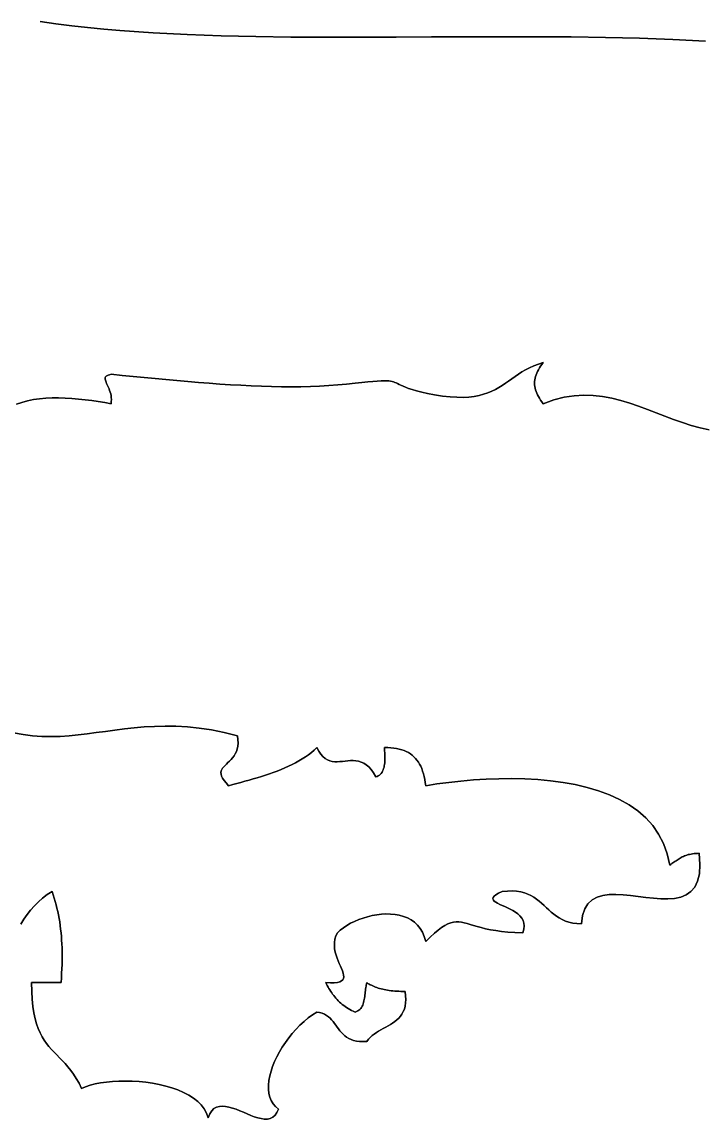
# Model space of a CAD drawing. Extents: x 0 to 1.82, y -2.75 to 0.29.
# Drawn here: x 0.9635 to 1.1929, y -1.9631 to -1.5934 of the extents above; entities that cross this region are included whole.
import ezdxf

# ---------------------------------------------------------------- set-up
doc = ezdxf.new("R2010")
doc.units = 0
doc.layers.get('0').update_dxf_attribs({"linetype": 'CONTINUOUS'})

msp = doc.modelspace()

# ---------------------------------------------------------------- linework, layer by layer
at = {"color": 7}
for points in [[(0.99648, -1.59623), (0.99105, -1.5958), (0.98564, -1.59527), (0.98026, -1.59466), (0.97492, -1.59398), (0.96962, -1.59327)], [(0.96962, -1.59327), (0.97492, -1.59398), (0.98026, -1.59466), (0.98564, -1.59527), (0.99105, -1.5958), (0.99648, -1.59623)], [(1.19373, -1.5998), (1.18269, -1.59924), (1.17146, -1.59883), (1.16006, -1.59856), (1.14853, -1.5984), (1.13688, -1.59834), (1.12514, -1.59834), (1.11333, -1.59838), (1.10147, -1.59844), (1.08959, -1.59851), (1.0777, -1.59855), (1.06585, -1.59854), (1.05403, -1.59846), (1.04229, -1.59829), (1.03064, -1.59801), (1.01911, -1.59758), (1.00772, -1.597), (0.99648, -1.59623)], [(0.99648, -1.59623), (1.00772, -1.597), (1.01911, -1.59758), (1.03064, -1.59801), (1.04229, -1.59829), (1.05403, -1.59846), (1.06585, -1.59854), (1.0777, -1.59855), (1.08959, -1.59851), (1.10147, -1.59844), (1.11333, -1.59838), (1.12514, -1.59834), (1.13688, -1.59834), (1.14853, -1.5984), (1.16006, -1.59856), (1.17146, -1.59883), (1.18269, -1.59924), (1.19373, -1.5998)], [(1.10246, -1.71905), (1.10519, -1.71947), (1.1077, -1.71974), (1.11001, -1.71988), (1.11212, -1.71989), (1.11406, -1.71979), (1.11585, -1.71957), (1.11749, -1.71926), (1.11901, -1.71886), (1.12041, -1.71839), (1.12172, -1.71784), (1.12296, -1.71723), (1.12413, -1.71657), (1.12525, -1.71587), (1.12635, -1.71514), (1.12743, -1.71439), (1.12851, -1.71362), (1.1296, -1.71285), (1.13074, -1.71208), (1.13192, -1.71133), (1.13316, -1.71061), (1.13449, -1.70992), (1.13591, -1.70927), (1.13744, -1.70868), (1.13911, -1.70815)], [(1.13911, -1.70815), (1.13744, -1.70868), (1.13591, -1.70927), (1.13449, -1.70992), (1.13316, -1.71061), (1.13192, -1.71133), (1.13074, -1.71208), (1.1296, -1.71285), (1.12851, -1.71362), (1.12743, -1.71439), (1.12635, -1.71514), (1.12525, -1.71587), (1.12413, -1.71657), (1.12296, -1.71723), (1.12172, -1.71784), (1.12041, -1.71839), (1.11901, -1.71886), (1.11749, -1.71926), (1.11585, -1.71957), (1.11406, -1.71979), (1.11212, -1.71989), (1.11001, -1.71988), (1.1077, -1.71974), (1.10519, -1.71947), (1.10246, -1.71905)], [(1.13911, -1.70815), (1.13863, -1.70877), (1.1382, -1.70937), (1.13781, -1.70997), (1.13746, -1.71056), (1.13715, -1.71114), (1.13688, -1.71171), (1.13665, -1.71228), (1.13647, -1.71285), (1.13632, -1.71341), (1.13622, -1.71397), (1.13616, -1.71453), (1.13614, -1.71509), (1.13616, -1.71564), (1.13622, -1.7162), (1.13632, -1.71676), (1.13647, -1.71732), (1.13665, -1.71789), (1.13688, -1.71846), (1.13715, -1.71903), (1.13746, -1.71962), (1.13781, -1.7202), (1.1382, -1.7208), (1.13863, -1.7214), (1.13911, -1.72202)], [(1.13911, -1.72202), (1.13863, -1.7214), (1.1382, -1.7208), (1.13781, -1.7202), (1.13746, -1.71962), (1.13715, -1.71903), (1.13688, -1.71846), (1.13665, -1.71789), (1.13647, -1.71732), (1.13632, -1.71676), (1.13622, -1.7162), (1.13616, -1.71564), (1.13614, -1.71509), (1.13616, -1.71453), (1.13622, -1.71397), (1.13632, -1.71341), (1.13647, -1.71285), (1.13665, -1.71228), (1.13688, -1.71171), (1.13715, -1.71114), (1.13746, -1.71056), (1.13781, -1.70997), (1.1382, -1.70937), (1.13863, -1.70877), (1.13911, -1.70815)], [(0.99351, -1.72202), (0.9936, -1.72129), (0.99363, -1.72059), (0.99359, -1.71993), (0.99351, -1.71929), (0.99339, -1.71868), (0.99323, -1.7181), (0.99305, -1.71755), (0.99285, -1.71703), (0.99264, -1.71653), (0.99243, -1.71607), (0.99222, -1.71562), (0.99203, -1.71521), (0.99185, -1.71482), (0.99171, -1.71446), (0.9916, -1.71412), (0.99153, -1.7138), (0.99152, -1.71351), (0.99156, -1.71324), (0.99168, -1.713), (0.99186, -1.71278), (0.99213, -1.71258), (0.99249, -1.7124), (0.99295, -1.71225), (0.99351, -1.71211)], [(0.99351, -1.71211), (0.99295, -1.71225), (0.99249, -1.7124), (0.99213, -1.71258), (0.99186, -1.71278), (0.99168, -1.713), (0.99156, -1.71324), (0.99152, -1.71351), (0.99153, -1.7138), (0.9916, -1.71412), (0.99171, -1.71446), (0.99185, -1.71482), (0.99203, -1.71521), (0.99222, -1.71562), (0.99243, -1.71607), (0.99264, -1.71653), (0.99285, -1.71703), (0.99305, -1.71755), (0.99323, -1.7181), (0.99339, -1.71868), (0.99351, -1.71929), (0.99359, -1.71993), (0.99363, -1.72059), (0.9936, -1.72129), (0.99351, -1.72202)], [(0.99351, -1.71211), (0.99723, -1.71249), (1.00094, -1.71285), (1.00464, -1.71322), (1.00834, -1.71357), (1.01202, -1.71392), (1.01569, -1.71425), (1.01934, -1.71457), (1.02297, -1.71487), (1.02657, -1.71514), (1.03015, -1.7154), (1.0337, -1.71563), (1.03722, -1.71583), (1.0407, -1.716), (1.04414, -1.71613), (1.04753, -1.71623), (1.05089, -1.7163), (1.05419, -1.71632), (1.05744, -1.71629), (1.06064, -1.71622), (1.06378, -1.7161), (1.06687, -1.71593), (1.06988, -1.71571), (1.07284, -1.71543), (1.07572, -1.71509)], [(1.07572, -1.71509), (1.07284, -1.71543), (1.06988, -1.71571), (1.06687, -1.71593), (1.06378, -1.7161), (1.06064, -1.71622), (1.05744, -1.71629), (1.05419, -1.71632), (1.05089, -1.7163), (1.04753, -1.71623), (1.04414, -1.71613), (1.0407, -1.716), (1.03722, -1.71583), (1.0337, -1.71563), (1.03015, -1.7154), (1.02657, -1.71514), (1.02297, -1.71487), (1.01934, -1.71457), (1.01569, -1.71425), (1.01202, -1.71392), (1.00834, -1.71357), (1.00464, -1.71322), (1.00094, -1.71285), (0.99723, -1.71249), (0.99351, -1.71211)], [(1.07572, -1.71509), (1.07803, -1.71486), (1.08003, -1.71467), (1.08174, -1.71452), (1.0832, -1.71442), (1.08444, -1.71435), (1.08547, -1.71431), (1.08633, -1.71431), (1.08705, -1.71435), (1.08766, -1.71442), (1.08819, -1.71453), (1.08865, -1.71467), (1.08909, -1.71484), (1.08953, -1.71504), (1.09, -1.71527), (1.09052, -1.71553), (1.09113, -1.71582), (1.09185, -1.71614), (1.09271, -1.71648), (1.09375, -1.71685), (1.09498, -1.71724), (1.09644, -1.71766), (1.09815, -1.7181), (1.10015, -1.71856), (1.10246, -1.71905)], [(1.10246, -1.71905), (1.10015, -1.71856), (1.09815, -1.7181), (1.09644, -1.71766), (1.09498, -1.71724), (1.09375, -1.71685), (1.09271, -1.71648), (1.09185, -1.71614), (1.09113, -1.71582), (1.09052, -1.71553), (1.09, -1.71527), (1.08953, -1.71504), (1.08909, -1.71484), (1.08865, -1.71467), (1.08819, -1.71453), (1.08766, -1.71442), (1.08705, -1.71435), (1.08633, -1.71431), (1.08547, -1.71431), (1.08444, -1.71435), (1.0832, -1.71442), (1.08174, -1.71452), (1.08003, -1.71467), (1.07803, -1.71486), (1.07572, -1.71509)], [(1.13911, -1.72202), (1.14265, -1.72074), (1.14609, -1.71987), (1.14945, -1.71935), (1.15273, -1.71916), (1.15594, -1.71926), (1.15909, -1.71962), (1.16218, -1.7202), (1.16523, -1.72095), (1.16824, -1.72186), (1.17121, -1.72288), (1.17417, -1.72398), (1.17712, -1.72511), (1.18006, -1.72626), (1.183, -1.72737), (1.18595, -1.72841), (1.18892, -1.72936), (1.19192, -1.73016), (1.19496, -1.73079)], [(1.19496, -1.73079), (1.19192, -1.73016), (1.18892, -1.72936), (1.18595, -1.72841), (1.183, -1.72737), (1.18006, -1.72626), (1.17712, -1.72511), (1.17417, -1.72398), (1.17121, -1.72288), (1.16824, -1.72186), (1.16523, -1.72095), (1.16218, -1.7202), (1.15909, -1.71962), (1.15594, -1.71926), (1.15273, -1.71916), (1.14945, -1.71935), (1.14609, -1.71987), (1.14265, -1.72074), (1.13911, -1.72202)], [(0.9617, -1.7222), (0.96351, -1.72157), (0.96541, -1.72105), (0.96739, -1.72066), (0.96943, -1.72037), (0.97153, -1.72018), (0.97368, -1.72009), (0.97587, -1.72007), (0.97808, -1.72014), (0.98031, -1.72027), (0.98255, -1.72046), (0.98479, -1.7207), (0.98701, -1.72099), (0.98921, -1.72131), (0.99138, -1.72165), (0.99351, -1.72202)], [(0.99351, -1.72202), (0.99138, -1.72165), (0.98921, -1.72131), (0.98701, -1.72099), (0.98479, -1.7207), (0.98255, -1.72046), (0.98031, -1.72027), (0.97808, -1.72014), (0.97587, -1.72007), (0.97368, -1.72009), (0.97153, -1.72018), (0.96943, -1.72037), (0.96739, -1.72066), (0.96541, -1.72105), (0.96351, -1.72157), (0.9617, -1.7222)], [(1.0361, -1.83394), (1.03162, -1.83284), (1.02732, -1.83199), (1.02319, -1.83137), (1.01921, -1.83097), (1.01539, -1.83075), (1.0117, -1.83069), (1.00813, -1.83077), (1.00466, -1.83097), (1.0013, -1.83126), (0.99802, -1.83162), (0.99481, -1.83202), (0.99166, -1.83245), (0.98855, -1.83288), (0.98548, -1.83329), (0.98243, -1.83365), (0.97939, -1.83394), (0.97635, -1.83414), (0.97329, -1.83422), (0.9702, -1.83416), (0.96707, -1.83394), (0.96389, -1.83353), (0.96064, -1.83292)], [(0.96064, -1.83292), (0.96389, -1.83353), (0.96707, -1.83394), (0.9702, -1.83416), (0.97329, -1.83422), (0.97635, -1.83414), (0.97939, -1.83394), (0.98243, -1.83365), (0.98548, -1.83329), (0.98855, -1.83288), (0.99166, -1.83245), (0.99481, -1.83202), (0.99802, -1.83162), (1.0013, -1.83126), (1.00466, -1.83097), (1.00813, -1.83077), (1.0117, -1.83069), (1.01539, -1.83075), (1.01921, -1.83097), (1.02319, -1.83137), (1.02732, -1.83199), (1.03162, -1.83284), (1.0361, -1.83394)], [(1.03313, -1.85078), (1.03225, -1.84984), (1.03156, -1.84899), (1.03106, -1.84823), (1.03074, -1.84753), (1.03056, -1.84691), (1.03053, -1.84634), (1.03062, -1.84581), (1.03082, -1.84531), (1.03111, -1.84484), (1.03148, -1.84438), (1.03191, -1.84393), (1.03239, -1.84347), (1.0329, -1.843), (1.03342, -1.8425), (1.03394, -1.84197), (1.03445, -1.84139), (1.03493, -1.84075), (1.03536, -1.84005), (1.03573, -1.83928), (1.03602, -1.83842), (1.03622, -1.83747), (1.03631, -1.83641), (1.03627, -1.83524), (1.0361, -1.83394)], [(1.0361, -1.83394), (1.03627, -1.83524), (1.03631, -1.83641), (1.03622, -1.83747), (1.03602, -1.83842), (1.03573, -1.83928), (1.03536, -1.84005), (1.03493, -1.84075), (1.03445, -1.84139), (1.03394, -1.84197), (1.03342, -1.8425), (1.0329, -1.843), (1.03239, -1.84347), (1.03191, -1.84393), (1.03148, -1.84438), (1.03111, -1.84484), (1.03082, -1.84531), (1.03062, -1.84581), (1.03053, -1.84634), (1.03056, -1.84691), (1.03074, -1.84753), (1.03106, -1.84823), (1.03156, -1.84899), (1.03225, -1.84984), (1.03313, -1.85078)], [(1.06284, -1.8379), (1.06195, -1.83875), (1.06101, -1.83955), (1.06002, -1.84032), (1.05899, -1.84106), (1.05792, -1.84175), (1.05681, -1.84242), (1.05566, -1.84305), (1.05448, -1.84366), (1.05327, -1.84424), (1.05203, -1.84479), (1.05076, -1.84532), (1.04947, -1.84582), (1.04816, -1.84631), (1.04684, -1.84678), (1.04549, -1.84722), (1.04414, -1.84766), (1.04277, -1.84808), (1.04139, -1.84849), (1.04002, -1.84888), (1.03863, -1.84927), (1.03725, -1.84965), (1.03587, -1.85003), (1.0345, -1.8504), (1.03313, -1.85078)], [(1.03313, -1.85078), (1.0345, -1.8504), (1.03587, -1.85003), (1.03725, -1.84965), (1.03863, -1.84927), (1.04002, -1.84888), (1.04139, -1.84849), (1.04277, -1.84808), (1.04414, -1.84766), (1.04549, -1.84722), (1.04684, -1.84678), (1.04816, -1.84631), (1.04947, -1.84582), (1.05076, -1.84532), (1.05203, -1.84479), (1.05327, -1.84424), (1.05448, -1.84366), (1.05566, -1.84305), (1.05681, -1.84242), (1.05792, -1.84175), (1.05899, -1.84106), (1.06002, -1.84032), (1.06101, -1.83955), (1.06195, -1.83875), (1.06284, -1.8379)], [(1.08265, -1.84781), (1.0819, -1.84645), (1.08111, -1.84532), (1.0803, -1.84441), (1.07947, -1.8437), (1.07861, -1.84316), (1.07775, -1.84278), (1.07687, -1.84252), (1.07598, -1.84238), (1.07508, -1.84232), (1.07418, -1.84233), (1.07328, -1.84239), (1.07238, -1.84248), (1.07148, -1.84257), (1.0706, -1.84265), (1.06972, -1.84269), (1.06886, -1.84267), (1.06802, -1.84257), (1.06719, -1.84237), (1.06639, -1.84205), (1.06562, -1.84159), (1.06487, -1.84097), (1.06416, -1.84016), (1.06348, -1.83914), (1.06284, -1.8379)], [(1.06284, -1.8379), (1.06348, -1.83914), (1.06416, -1.84016), (1.06487, -1.84097), (1.06562, -1.84159), (1.06639, -1.84205), (1.06719, -1.84237), (1.06802, -1.84257), (1.06886, -1.84267), (1.06972, -1.84269), (1.0706, -1.84265), (1.07148, -1.84257), (1.07238, -1.84248), (1.07328, -1.84239), (1.07418, -1.84233), (1.07508, -1.84232), (1.07598, -1.84238), (1.07687, -1.84252), (1.07775, -1.84278), (1.07861, -1.84316), (1.07947, -1.8437), (1.0803, -1.84441), (1.08111, -1.84532), (1.0819, -1.84645), (1.08265, -1.84781)], [(1.08562, -1.8379), (1.08563, -1.83829), (1.08564, -1.8387), (1.08566, -1.83914), (1.08568, -1.8396), (1.0857, -1.84007), (1.08572, -1.84056), (1.08573, -1.84106), (1.08573, -1.84157), (1.08573, -1.84208), (1.08571, -1.84259), (1.08568, -1.8431), (1.08562, -1.8436), (1.08555, -1.84409), (1.08546, -1.84456), (1.08533, -1.84502), (1.08518, -1.84546), (1.085, -1.84587), (1.08479, -1.84626), (1.08454, -1.84661), (1.08425, -1.84693), (1.08392, -1.84722), (1.08354, -1.84746), (1.08312, -1.84766), (1.08265, -1.84781)], [(1.08265, -1.84781), (1.08312, -1.84766), (1.08354, -1.84746), (1.08392, -1.84722), (1.08425, -1.84693), (1.08454, -1.84661), (1.08479, -1.84626), (1.085, -1.84587), (1.08518, -1.84546), (1.08533, -1.84502), (1.08546, -1.84456), (1.08555, -1.84409), (1.08562, -1.8436), (1.08568, -1.8431), (1.08571, -1.84259), (1.08573, -1.84208), (1.08573, -1.84157), (1.08573, -1.84106), (1.08572, -1.84056), (1.0857, -1.84007), (1.08568, -1.8396), (1.08566, -1.83914), (1.08564, -1.8387), (1.08563, -1.83829), (1.08562, -1.8379)], [(1.09949, -1.85078), (1.09935, -1.84969), (1.09918, -1.84865), (1.09898, -1.84766), (1.09874, -1.84673), (1.09847, -1.84584), (1.09816, -1.845), (1.09782, -1.84422), (1.09744, -1.84348), (1.09702, -1.84279), (1.09656, -1.84214), (1.09607, -1.84155), (1.09553, -1.841), (1.09495, -1.84049), (1.09433, -1.84004), (1.09367, -1.83962), (1.09296, -1.83926), (1.09221, -1.83894), (1.09141, -1.83866), (1.09057, -1.83843), (1.08968, -1.83824), (1.08874, -1.83809), (1.08775, -1.83798), (1.08671, -1.83792), (1.08562, -1.8379)], [(1.08562, -1.8379), (1.08671, -1.83792), (1.08775, -1.83798), (1.08874, -1.83809), (1.08968, -1.83824), (1.09057, -1.83843), (1.09141, -1.83866), (1.09221, -1.83894), (1.09296, -1.83926), (1.09367, -1.83962), (1.09433, -1.84004), (1.09495, -1.84049), (1.09553, -1.841), (1.09607, -1.84155), (1.09656, -1.84214), (1.09702, -1.84279), (1.09744, -1.84348), (1.09782, -1.84422), (1.09816, -1.845), (1.09847, -1.84584), (1.09874, -1.84673), (1.09898, -1.84766), (1.09918, -1.84865), (1.09935, -1.84969), (1.09949, -1.85078)], [(1.1817, -1.87752), (1.18086, -1.87372), (1.17961, -1.87024), (1.17796, -1.86707), (1.17595, -1.86419), (1.1736, -1.86159), (1.17094, -1.85927), (1.16799, -1.85721), (1.16479, -1.8554), (1.16135, -1.85382), (1.1577, -1.85247), (1.15387, -1.85134), (1.14988, -1.85041), (1.14576, -1.84966), (1.14155, -1.8491), (1.13725, -1.8487), (1.13291, -1.84847), (1.12854, -1.84837), (1.12417, -1.84841), (1.11984, -1.84857), (1.11555, -1.84884), (1.11135, -1.8492), (1.10726, -1.84966), (1.10329, -1.85019), (1.09949, -1.85078)], [(1.09949, -1.85078), (1.10329, -1.85019), (1.10726, -1.84966), (1.11135, -1.8492), (1.11555, -1.84884), (1.11984, -1.84857), (1.12417, -1.84841), (1.12854, -1.84837), (1.13291, -1.84847), (1.13725, -1.8487), (1.14155, -1.8491), (1.14576, -1.84966), (1.14988, -1.85041), (1.15387, -1.85134), (1.1577, -1.85247), (1.16135, -1.85382), (1.16479, -1.8554), (1.16799, -1.85721), (1.17094, -1.85927), (1.1736, -1.86159), (1.17595, -1.86419), (1.17796, -1.86707), (1.17961, -1.87024), (1.18086, -1.87372), (1.1817, -1.87752)], [(1.15198, -1.89733), (1.15232, -1.89453), (1.15305, -1.89228), (1.15413, -1.89054), (1.15554, -1.88924), (1.15722, -1.88833), (1.15915, -1.88776), (1.16128, -1.88748), (1.16358, -1.88742), (1.166, -1.88754), (1.16851, -1.88778), (1.17107, -1.88809), (1.17365, -1.88841), (1.1762, -1.88869), (1.17869, -1.88888), (1.18107, -1.88891), (1.18331, -1.88874), (1.18538, -1.88832), (1.18722, -1.88758), (1.18881, -1.88647), (1.19011, -1.88495), (1.19108, -1.88295), (1.19167, -1.88042), (1.19186, -1.87731), (1.1916, -1.87356)], [(1.1916, -1.87356), (1.19186, -1.87731), (1.19167, -1.88042), (1.19108, -1.88295), (1.19011, -1.88495), (1.18881, -1.88647), (1.18722, -1.88758), (1.18538, -1.88832), (1.18331, -1.88874), (1.18107, -1.88891), (1.17869, -1.88888), (1.1762, -1.88869), (1.17365, -1.88841), (1.17107, -1.88809), (1.16851, -1.88778), (1.166, -1.88754), (1.16358, -1.88742), (1.16128, -1.88748), (1.15915, -1.88776), (1.15722, -1.88833), (1.15554, -1.88924), (1.15413, -1.89054), (1.15305, -1.89228), (1.15232, -1.89453), (1.15198, -1.89733)], [(1.1916, -1.87356), (1.191, -1.87357), (1.19042, -1.8736), (1.18988, -1.87365), (1.18936, -1.87371), (1.18886, -1.8738), (1.18838, -1.8739), (1.18793, -1.87401), (1.18749, -1.87414), (1.18708, -1.87429), (1.18667, -1.87445), (1.18628, -1.87461), (1.18591, -1.87479), (1.18554, -1.87499), (1.18518, -1.87519), (1.18483, -1.87539), (1.18449, -1.87561), (1.18414, -1.87583), (1.1838, -1.87606), (1.18346, -1.8763), (1.18312, -1.87654), (1.18277, -1.87678), (1.18242, -1.87702), (1.18206, -1.87727), (1.1817, -1.87752)], [(1.1817, -1.87752), (1.18206, -1.87727), (1.18242, -1.87702), (1.18277, -1.87678), (1.18312, -1.87654), (1.18346, -1.8763), (1.1838, -1.87606), (1.18414, -1.87583), (1.18449, -1.87561), (1.18483, -1.87539), (1.18518, -1.87519), (1.18554, -1.87499), (1.18591, -1.87479), (1.18628, -1.87461), (1.18667, -1.87445), (1.18708, -1.87429), (1.18749, -1.87414), (1.18793, -1.87401), (1.18838, -1.8739), (1.18886, -1.8738), (1.18936, -1.87371), (1.18988, -1.87365), (1.19042, -1.8736), (1.191, -1.87357), (1.1916, -1.87356)], [(0.96318, -1.8974), (0.96419, -1.89575), (0.96527, -1.89417), (0.96643, -1.89266), (0.96768, -1.89123), (0.96903, -1.88988), (0.97048, -1.88863), (0.97203, -1.88748), (0.9737, -1.88643)], [(0.9737, -1.88643), (0.97203, -1.88748), (0.97048, -1.88863), (0.96903, -1.88988), (0.96768, -1.89123), (0.96643, -1.89266), (0.96527, -1.89417), (0.96419, -1.89575), (0.96318, -1.8974)], [(0.9737, -1.88643), (0.97406, -1.88755), (0.97441, -1.88866), (0.97473, -1.88978), (0.97502, -1.89091), (0.9753, -1.89204), (0.97556, -1.89318), (0.9758, -1.89433), (0.97601, -1.89549), (0.97621, -1.89667), (0.97639, -1.89786), (0.97654, -1.89907), (0.97668, -1.9003), (0.97679, -1.90155), (0.97688, -1.90282), (0.97695, -1.90411), (0.97701, -1.90543), (0.97704, -1.90678), (0.97705, -1.90816), (0.97704, -1.90957), (0.97701, -1.91101), (0.97695, -1.91249), (0.97688, -1.914), (0.97679, -1.91555), (0.97668, -1.91714)], [(0.97668, -1.91714), (0.97679, -1.91555), (0.97688, -1.914), (0.97695, -1.91249), (0.97701, -1.91101), (0.97704, -1.90957), (0.97705, -1.90816), (0.97704, -1.90678), (0.97701, -1.90543), (0.97695, -1.90411), (0.97688, -1.90282), (0.97679, -1.90155), (0.97668, -1.9003), (0.97654, -1.89907), (0.97639, -1.89786), (0.97621, -1.89667), (0.97601, -1.89549), (0.9758, -1.89433), (0.97556, -1.89318), (0.9753, -1.89204), (0.97502, -1.89091), (0.97473, -1.88978), (0.97441, -1.88866), (0.97406, -1.88755), (0.9737, -1.88643)], [(1.13218, -1.9003), (1.13254, -1.89912), (1.13266, -1.89804), (1.13257, -1.89706), (1.13228, -1.89618), (1.13183, -1.89538), (1.13123, -1.89465), (1.13052, -1.894), (1.12972, -1.8934), (1.12885, -1.89286), (1.12794, -1.89237), (1.12702, -1.89193), (1.12611, -1.89151), (1.12523, -1.89112), (1.12442, -1.89075), (1.12369, -1.89038), (1.12308, -1.89003), (1.1226, -1.88967), (1.12229, -1.8893), (1.12216, -1.88891), (1.12225, -1.88849), (1.12257, -1.88804), (1.12317, -1.88756), (1.12405, -1.88702), (1.12524, -1.88643)], [(1.12524, -1.88643), (1.12405, -1.88702), (1.12317, -1.88756), (1.12257, -1.88804), (1.12225, -1.88849), (1.12216, -1.88891), (1.12229, -1.8893), (1.1226, -1.88967), (1.12308, -1.89003), (1.12369, -1.89038), (1.12442, -1.89075), (1.12523, -1.89112), (1.12611, -1.89151), (1.12702, -1.89193), (1.12794, -1.89237), (1.12885, -1.89286), (1.12972, -1.8934), (1.13052, -1.894), (1.13123, -1.89465), (1.13183, -1.89538), (1.13228, -1.89618), (1.13257, -1.89706), (1.13266, -1.89804), (1.13254, -1.89912), (1.13218, -1.9003)], [(1.12524, -1.88643), (1.12702, -1.88626), (1.12864, -1.88623), (1.13013, -1.88633), (1.13149, -1.88655), (1.13273, -1.88688), (1.13388, -1.8873), (1.13493, -1.8878), (1.13592, -1.88838), (1.13684, -1.88901), (1.13771, -1.88969), (1.13854, -1.8904), (1.13936, -1.89114), (1.14016, -1.89188), (1.14096, -1.89263), (1.14178, -1.89336), (1.14263, -1.89406), (1.14352, -1.89473), (1.14446, -1.89535), (1.14547, -1.8959), (1.14656, -1.89638), (1.14775, -1.89678), (1.14904, -1.89708), (1.15044, -1.89726), (1.15198, -1.89733)], [(1.15198, -1.89733), (1.15044, -1.89726), (1.14904, -1.89708), (1.14775, -1.89678), (1.14656, -1.89638), (1.14547, -1.8959), (1.14446, -1.89535), (1.14352, -1.89473), (1.14263, -1.89406), (1.14178, -1.89336), (1.14096, -1.89263), (1.14016, -1.89188), (1.13936, -1.89114), (1.13854, -1.8904), (1.13771, -1.88969), (1.13684, -1.88901), (1.13592, -1.88838), (1.13493, -1.8878), (1.13388, -1.8873), (1.13273, -1.88688), (1.13149, -1.88655), (1.13013, -1.88633), (1.12864, -1.88623), (1.12702, -1.88626), (1.12524, -1.88643)], [(1.06978, -1.9003), (1.07071, -1.89945), (1.07176, -1.89864), (1.07292, -1.89787), (1.07418, -1.89715), (1.07552, -1.89649), (1.07693, -1.89589), (1.07839, -1.89536), (1.0799, -1.89491), (1.08144, -1.89454), (1.083, -1.89425), (1.08456, -1.89407), (1.08612, -1.89398), (1.08765, -1.89401), (1.08916, -1.89415), (1.09061, -1.89441), (1.09201, -1.8948), (1.09333, -1.89532), (1.09457, -1.89598), (1.09571, -1.89679), (1.09674, -1.89775), (1.09765, -1.89888), (1.09841, -1.90017), (1.09903, -1.90163), (1.09949, -1.90327)], [(1.09949, -1.90327), (1.09903, -1.90163), (1.09841, -1.90017), (1.09765, -1.89888), (1.09674, -1.89775), (1.09571, -1.89679), (1.09457, -1.89598), (1.09333, -1.89532), (1.09201, -1.8948), (1.09061, -1.89441), (1.08916, -1.89415), (1.08765, -1.89401), (1.08612, -1.89398), (1.08456, -1.89407), (1.083, -1.89425), (1.08144, -1.89454), (1.0799, -1.89491), (1.07839, -1.89536), (1.07693, -1.89589), (1.07552, -1.89649), (1.07418, -1.89715), (1.07292, -1.89787), (1.07176, -1.89864), (1.07071, -1.89945), (1.06978, -1.9003)], [(1.09949, -1.90327), (1.10103, -1.90178), (1.10242, -1.90051), (1.1037, -1.89945), (1.10487, -1.89858), (1.10595, -1.89789), (1.10697, -1.89737), (1.10792, -1.89701), (1.10884, -1.89678), (1.10975, -1.89667), (1.11064, -1.89668), (1.11155, -1.89678), (1.11249, -1.89696), (1.11348, -1.8972), (1.11452, -1.8975), (1.11565, -1.89784), (1.11688, -1.89821), (1.11822, -1.89858), (1.11969, -1.89895), (1.1213, -1.8993), (1.12308, -1.89962), (1.12504, -1.8999), (1.1272, -1.90011), (1.12957, -1.90025), (1.13218, -1.9003)], [(1.13218, -1.9003), (1.12957, -1.90025), (1.1272, -1.90011), (1.12504, -1.8999), (1.12308, -1.89962), (1.1213, -1.8993), (1.11969, -1.89895), (1.11822, -1.89858), (1.11688, -1.89821), (1.11565, -1.89784), (1.11452, -1.8975), (1.11348, -1.8972), (1.11249, -1.89696), (1.11155, -1.89678), (1.11064, -1.89668), (1.10975, -1.89667), (1.10884, -1.89678), (1.10792, -1.89701), (1.10697, -1.89737), (1.10595, -1.89789), (1.10487, -1.89858), (1.1037, -1.89945), (1.10242, -1.90051), (1.10103, -1.90178), (1.09949, -1.90327)], [(1.06582, -1.91714), (1.0674, -1.91721), (1.06871, -1.91718), (1.06976, -1.91706), (1.07058, -1.91685), (1.07118, -1.91656), (1.07159, -1.91618), (1.07182, -1.91572), (1.0719, -1.91519), (1.07186, -1.91459), (1.0717, -1.91393), (1.07145, -1.91321), (1.07114, -1.91243), (1.07078, -1.9116), (1.07039, -1.91073), (1.07, -1.9098), (1.06963, -1.90885), (1.0693, -1.90785), (1.06902, -1.90683), (1.06882, -1.90578), (1.06873, -1.90471), (1.06875, -1.90362), (1.06892, -1.90252), (1.06926, -1.90141), (1.06978, -1.9003)], [(1.06978, -1.9003), (1.06926, -1.90141), (1.06892, -1.90252), (1.06875, -1.90362), (1.06873, -1.90471), (1.06882, -1.90578), (1.06902, -1.90683), (1.0693, -1.90785), (1.06963, -1.90885), (1.07, -1.9098), (1.07039, -1.91073), (1.07078, -1.9116), (1.07114, -1.91243), (1.07145, -1.91321), (1.0717, -1.91393), (1.07186, -1.91459), (1.0719, -1.91519), (1.07182, -1.91572), (1.07159, -1.91618), (1.07118, -1.91656), (1.07058, -1.91685), (1.06976, -1.91706), (1.06871, -1.91718), (1.0674, -1.91721), (1.06582, -1.91714)], [(0.96677, -1.91714), (0.96682, -1.92009), (0.96697, -1.92276), (0.96721, -1.92517), (0.96754, -1.92734), (0.96794, -1.9293), (0.96843, -1.93106), (0.96898, -1.93265), (0.9696, -1.93408), (0.97027, -1.93538), (0.971, -1.93657), (0.97177, -1.93766), (0.97259, -1.93868), (0.97344, -1.93965), (0.97433, -1.94058), (0.97523, -1.94151), (0.97616, -1.94245), (0.9771, -1.94342), (0.97805, -1.94444), (0.979, -1.94553), (0.97995, -1.94671), (0.98089, -1.94801), (0.98182, -1.94944), (0.98273, -1.95103), (0.98361, -1.95279)], [(0.98361, -1.95279), (0.98273, -1.95103), (0.98182, -1.94944), (0.98089, -1.94801), (0.97995, -1.94671), (0.979, -1.94553), (0.97805, -1.94444), (0.9771, -1.94342), (0.97616, -1.94245), (0.97523, -1.94151), (0.97433, -1.94058), (0.97344, -1.93965), (0.97259, -1.93868), (0.97177, -1.93766), (0.971, -1.93657), (0.97027, -1.93538), (0.9696, -1.93408), (0.96898, -1.93265), (0.96843, -1.93106), (0.96794, -1.9293), (0.96754, -1.92734), (0.96721, -1.92517), (0.96697, -1.92276), (0.96682, -1.92009), (0.96677, -1.91714)], [(1.07572, -1.92704), (1.07511, -1.92678), (1.07452, -1.92651), (1.07395, -1.92621), (1.0734, -1.92589), (1.07287, -1.92556), (1.07236, -1.92521), (1.07187, -1.92485), (1.07139, -1.92447), (1.07093, -1.92408), (1.07049, -1.92368), (1.07006, -1.92326), (1.06965, -1.92283), (1.06926, -1.92239), (1.06888, -1.92195), (1.06851, -1.92149), (1.06816, -1.92102), (1.06783, -1.92055), (1.0675, -1.92008), (1.06719, -1.91959), (1.06689, -1.91911), (1.06661, -1.91862), (1.06633, -1.91813), (1.06607, -1.91763), (1.06582, -1.91714)], [(1.06582, -1.91714), (1.06607, -1.91763), (1.06633, -1.91813), (1.06661, -1.91862), (1.06689, -1.91911), (1.06719, -1.91959), (1.0675, -1.92008), (1.06783, -1.92055), (1.06816, -1.92102), (1.06851, -1.92149), (1.06888, -1.92195), (1.06926, -1.92239), (1.06965, -1.92283), (1.07006, -1.92326), (1.07049, -1.92368), (1.07093, -1.92408), (1.07139, -1.92447), (1.07187, -1.92485), (1.07236, -1.92521), (1.07287, -1.92556), (1.0734, -1.92589), (1.07395, -1.92621), (1.07452, -1.92651), (1.07511, -1.92678), (1.07572, -1.92704)], [(1.07968, -1.91714), (1.07957, -1.91752), (1.07947, -1.91794), (1.07939, -1.91837), (1.07932, -1.91883), (1.07926, -1.91931), (1.0792, -1.9198), (1.07915, -1.9203), (1.07909, -1.9208), (1.07904, -1.92132), (1.07897, -1.92183), (1.0789, -1.92233), (1.07882, -1.92283), (1.07871, -1.92332), (1.07859, -1.9238), (1.07845, -1.92426), (1.07829, -1.92469), (1.07809, -1.92511), (1.07787, -1.92549), (1.07761, -1.92585), (1.07732, -1.92617), (1.07699, -1.92645), (1.07661, -1.92669), (1.07619, -1.92689), (1.07572, -1.92704)], [(1.07572, -1.92704), (1.07619, -1.92689), (1.07661, -1.92669), (1.07699, -1.92645), (1.07732, -1.92617), (1.07761, -1.92585), (1.07787, -1.92549), (1.07809, -1.92511), (1.07829, -1.92469), (1.07845, -1.92426), (1.07859, -1.9238), (1.07871, -1.92332), (1.07882, -1.92283), (1.0789, -1.92233), (1.07897, -1.92183), (1.07904, -1.92132), (1.07909, -1.9208), (1.07915, -1.9203), (1.0792, -1.9198), (1.07926, -1.91931), (1.07932, -1.91883), (1.07939, -1.91837), (1.07947, -1.91794), (1.07957, -1.91752), (1.07968, -1.91714)], [(1.09256, -1.92011), (1.09182, -1.9201), (1.09111, -1.92009), (1.09042, -1.92006), (1.08975, -1.92003), (1.08909, -1.91998), (1.08846, -1.91992), (1.08784, -1.91986), (1.08724, -1.91978), (1.08666, -1.91969), (1.08609, -1.91959), (1.08554, -1.91948), (1.08501, -1.91937), (1.08449, -1.91924), (1.08398, -1.9191), (1.08349, -1.91895), (1.08302, -1.91879), (1.08256, -1.91862), (1.08211, -1.91844), (1.08168, -1.91825), (1.08125, -1.91804), (1.08084, -1.91783), (1.08045, -1.91761), (1.08006, -1.91738), (1.07968, -1.91714)], [(1.07968, -1.91714), (1.08006, -1.91738), (1.08045, -1.91761), (1.08084, -1.91783), (1.08125, -1.91804), (1.08168, -1.91825), (1.08211, -1.91844), (1.08256, -1.91862), (1.08302, -1.91879), (1.08349, -1.91895), (1.08398, -1.9191), (1.08449, -1.91924), (1.08501, -1.91937), (1.08554, -1.91948), (1.08609, -1.91959), (1.08666, -1.91969), (1.08724, -1.91978), (1.08784, -1.91986), (1.08846, -1.91992), (1.08909, -1.91998), (1.08975, -1.92003), (1.09042, -1.92006), (1.09111, -1.92009), (1.09182, -1.9201), (1.09256, -1.92011)], [(1.07968, -1.93695), (1.08021, -1.93624), (1.08081, -1.93559), (1.08145, -1.935), (1.08215, -1.93446), (1.08288, -1.93395), (1.08364, -1.93348), (1.08443, -1.93302), (1.08522, -1.93258), (1.08602, -1.93214), (1.08681, -1.9317), (1.08759, -1.93124), (1.08835, -1.93076), (1.08907, -1.93024), (1.08976, -1.92969), (1.0904, -1.92909), (1.09098, -1.92843), (1.0915, -1.92771), (1.09194, -1.92692), (1.0923, -1.92604), (1.09257, -1.92507), (1.09274, -1.924), (1.0928, -1.92282), (1.09274, -1.92153), (1.09256, -1.92011)], [(1.09256, -1.92011), (1.09274, -1.92153), (1.0928, -1.92282), (1.09274, -1.924), (1.09257, -1.92507), (1.0923, -1.92604), (1.09194, -1.92692), (1.0915, -1.92771), (1.09098, -1.92843), (1.0904, -1.92909), (1.08976, -1.92969), (1.08907, -1.93024), (1.08835, -1.93076), (1.08759, -1.93124), (1.08681, -1.9317), (1.08602, -1.93214), (1.08522, -1.93258), (1.08443, -1.93302), (1.08364, -1.93348), (1.08288, -1.93395), (1.08215, -1.93446), (1.08145, -1.935), (1.08081, -1.93559), (1.08021, -1.93624), (1.07968, -1.93695)], [(1.04997, -1.95973), (1.04895, -1.95891), (1.04812, -1.95797), (1.04747, -1.9569), (1.047, -1.95572), (1.0467, -1.95445), (1.04655, -1.95309), (1.04655, -1.95165), (1.0467, -1.95015), (1.04699, -1.9486), (1.04741, -1.94701), (1.04795, -1.94539), (1.04861, -1.94375), (1.04937, -1.94211), (1.05024, -1.94048), (1.0512, -1.93886), (1.05224, -1.93728), (1.05337, -1.93573), (1.05456, -1.93424), (1.05583, -1.93281), (1.05714, -1.93146), (1.05851, -1.93019), (1.05992, -1.92903), (1.06137, -1.92797), (1.06284, -1.92704)], [(1.06284, -1.92704), (1.06137, -1.92797), (1.05992, -1.92903), (1.05851, -1.93019), (1.05714, -1.93146), (1.05583, -1.93281), (1.05456, -1.93424), (1.05337, -1.93573), (1.05224, -1.93728), (1.0512, -1.93886), (1.05024, -1.94048), (1.04937, -1.94211), (1.04861, -1.94375), (1.04795, -1.94539), (1.04741, -1.94701), (1.04699, -1.9486), (1.0467, -1.95015), (1.04655, -1.95165), (1.04655, -1.95309), (1.0467, -1.95445), (1.047, -1.95572), (1.04747, -1.9569), (1.04812, -1.95797), (1.04895, -1.95891), (1.04997, -1.95973)], [(1.06284, -1.92704), (1.06378, -1.92721), (1.06463, -1.92746), (1.0654, -1.92779), (1.06609, -1.92819), (1.06671, -1.92864), (1.06729, -1.92915), (1.06781, -1.92969), (1.06831, -1.93027), (1.06878, -1.93087), (1.06924, -1.93149), (1.06969, -1.93211), (1.07015, -1.93274), (1.07062, -1.93335), (1.07112, -1.93394), (1.07166, -1.93451), (1.07223, -1.93504), (1.07287, -1.93552), (1.07357, -1.93596), (1.07434, -1.93633), (1.0752, -1.93662), (1.07616, -1.93684), (1.07721, -1.93698), (1.07839, -1.93701), (1.07968, -1.93695)], [(1.07968, -1.93695), (1.07839, -1.93701), (1.07721, -1.93698), (1.07616, -1.93684), (1.0752, -1.93662), (1.07434, -1.93633), (1.07357, -1.93596), (1.07287, -1.93552), (1.07223, -1.93504), (1.07166, -1.93451), (1.07112, -1.93394), (1.07062, -1.93335), (1.07015, -1.93274), (1.06969, -1.93211), (1.06924, -1.93149), (1.06878, -1.93087), (1.06831, -1.93027), (1.06781, -1.92969), (1.06729, -1.92915), (1.06671, -1.92864), (1.06609, -1.92819), (1.0654, -1.92779), (1.06463, -1.92746), (1.06378, -1.92721), (1.06284, -1.92704)], [(0.98361, -1.95279), (0.98495, -1.95221), (0.98647, -1.9517), (0.98816, -1.95127), (0.99, -1.95091), (0.99196, -1.95064), (0.99402, -1.95044), (0.99618, -1.95033), (0.99839, -1.9503), (1.00065, -1.95036), (1.00294, -1.9505), (1.00523, -1.95073), (1.0075, -1.95106), (1.00974, -1.95148), (1.01192, -1.95199), (1.01403, -1.9526), (1.01604, -1.95331), (1.01793, -1.95411), (1.01968, -1.95502), (1.02128, -1.95603), (1.0227, -1.95715), (1.02392, -1.95837), (1.02492, -1.9597), (1.02569, -1.96114), (1.0262, -1.9627)], [(1.0262, -1.9627), (1.02569, -1.96114), (1.02492, -1.9597), (1.02392, -1.95837), (1.0227, -1.95715), (1.02128, -1.95603), (1.01968, -1.95502), (1.01793, -1.95411), (1.01604, -1.95331), (1.01403, -1.9526), (1.01192, -1.95199), (1.00974, -1.95148), (1.0075, -1.95106), (1.00523, -1.95073), (1.00294, -1.9505), (1.00065, -1.95036), (0.99839, -1.9503), (0.99618, -1.95033), (0.99402, -1.95044), (0.99196, -1.95064), (0.99, -1.95091), (0.98816, -1.95127), (0.98647, -1.9517), (0.98495, -1.95221), (0.98361, -1.95279)], [(1.0262, -1.9627), (1.02675, -1.96137), (1.02742, -1.96035), (1.02819, -1.9596), (1.02906, -1.95911), (1.03001, -1.95883), (1.03103, -1.95875), (1.03211, -1.95884), (1.03324, -1.95907), (1.03442, -1.95941), (1.03562, -1.95983), (1.03685, -1.96032), (1.03808, -1.96084), (1.03932, -1.96136), (1.04055, -1.96187), (1.04175, -1.96232), (1.04293, -1.9627), (1.04406, -1.96297), (1.04514, -1.96311), (1.04616, -1.9631), (1.04711, -1.9629), (1.04797, -1.96249), (1.04874, -1.96185), (1.04941, -1.96093), (1.04997, -1.95973)], [(1.04997, -1.95973), (1.04941, -1.96093), (1.04874, -1.96185), (1.04797, -1.96249), (1.04711, -1.9629), (1.04616, -1.9631), (1.04514, -1.96311), (1.04406, -1.96297), (1.04293, -1.9627), (1.04175, -1.96232), (1.04055, -1.96187), (1.03932, -1.96136), (1.03808, -1.96084), (1.03685, -1.96032), (1.03562, -1.95983), (1.03442, -1.95941), (1.03324, -1.95907), (1.03211, -1.95884), (1.03103, -1.95875), (1.03001, -1.95883), (1.02906, -1.95911), (1.02819, -1.9596), (1.02742, -1.96035), (1.02675, -1.96137), (1.0262, -1.9627)]]:
    msp.add_lwpolyline(points, dxfattribs=at)
for points in [[(0.97668, -1.91714, 0), (0.9763, -1.91714, 0), (0.97593, -1.91714, 0), (0.97556, -1.91714, 0), (0.97518, -1.91714, 0), (0.97481, -1.91714, 0), (0.97443, -1.91714, 0), (0.97405, -1.91714, 0), (0.97367, -1.91714, 0), (0.97328, -1.91714, 0), (0.97289, -1.91714, 0), (0.97249, -1.91714, 0), (0.97209, -1.91714, 0), (0.97169, -1.91714, 0), (0.97128, -1.91714, 0), (0.97086, -1.91714, 0), (0.97044, -1.91714, 0), (0.97001, -1.91714, 0), (0.96957, -1.91714, 0), (0.96913, -1.91714, 0), (0.96867, -1.91714, 0), (0.96821, -1.91714, 0), (0.96774, -1.91714, 0), (0.96726, -1.91714, 0), (0.96677, -1.91714, 0)], [(0.96677, -1.91714, 0), (0.96726, -1.91714, 0), (0.96774, -1.91714, 0), (0.96821, -1.91714, 0), (0.96867, -1.91714, 0), (0.96913, -1.91714, 0), (0.96957, -1.91714, 0), (0.97001, -1.91714, 0), (0.97044, -1.91714, 0), (0.97086, -1.91714, 0), (0.97128, -1.91714, 0), (0.97169, -1.91714, 0), (0.97209, -1.91714, 0), (0.97249, -1.91714, 0), (0.97289, -1.91714, 0), (0.97328, -1.91714, 0), (0.97367, -1.91714, 0), (0.97405, -1.91714, 0), (0.97443, -1.91714, 0), (0.97481, -1.91714, 0), (0.97518, -1.91714, 0), (0.97556, -1.91714, 0), (0.97593, -1.91714, 0), (0.9763, -1.91714, 0), (0.97668, -1.91714, 0)]]:
    msp.add_polyline3d(points, dxfattribs=at)

doc.saveas('drawing.dxf')
